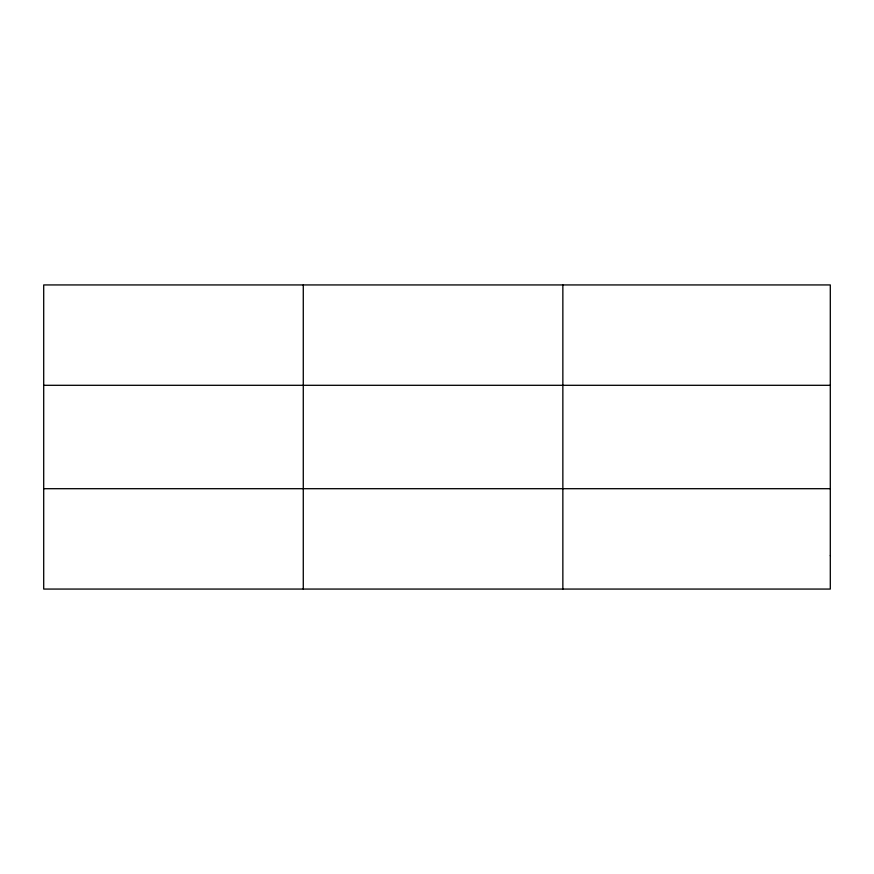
<?xml version="1.0" encoding="UTF-8"?>
<svg xmlns="http://www.w3.org/2000/svg" width="874" height="874" viewBox="0 0 874 874"><rect width="100%" height="100%" fill="white"/><g stroke="black" fill="none" stroke-linecap="round" stroke-linejoin="round"><path stroke-width="1.31" d="M303.278 589.065L303.278 284.935M562.856 589.065L562.856 284.935M43.7 385.303L830.3 385.303M43.7 488.697L830.3 488.697M830.3 555.613L830.3 589.065L43.7 589.065L43.7 284.935L830.3 284.935L830.3 555.613"/></g></svg>
